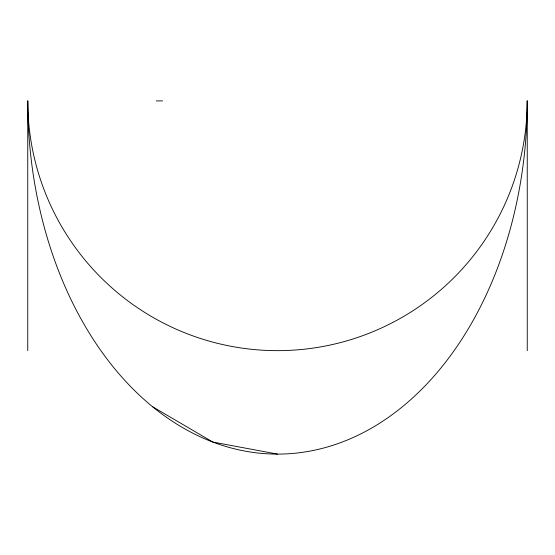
<?xml version="1.0" encoding="UTF-8"?>
<svg xmlns="http://www.w3.org/2000/svg" width="555" height="555" viewBox="0 0 555 555"><rect width="100%" height="100%" fill="white"/><g stroke="black" fill="none" stroke-linecap="round" stroke-linejoin="round"><path stroke-width="0.83" d="M156.239 100.899L162.601 100.899M527.25 350.649L527.25 100.899A353.202 249.75 90 0 1 277.5 454.101L212.863 442.064L152.625 406.78M527.25 100.899A249.75 249.75 0 0 1 277.5 350.649A249.75 249.75 0 0 1 27.75 100.899L27.75 350.649M277.5 454.101A353.202 249.75 -90 0 1 27.75 100.899"/></g></svg>
